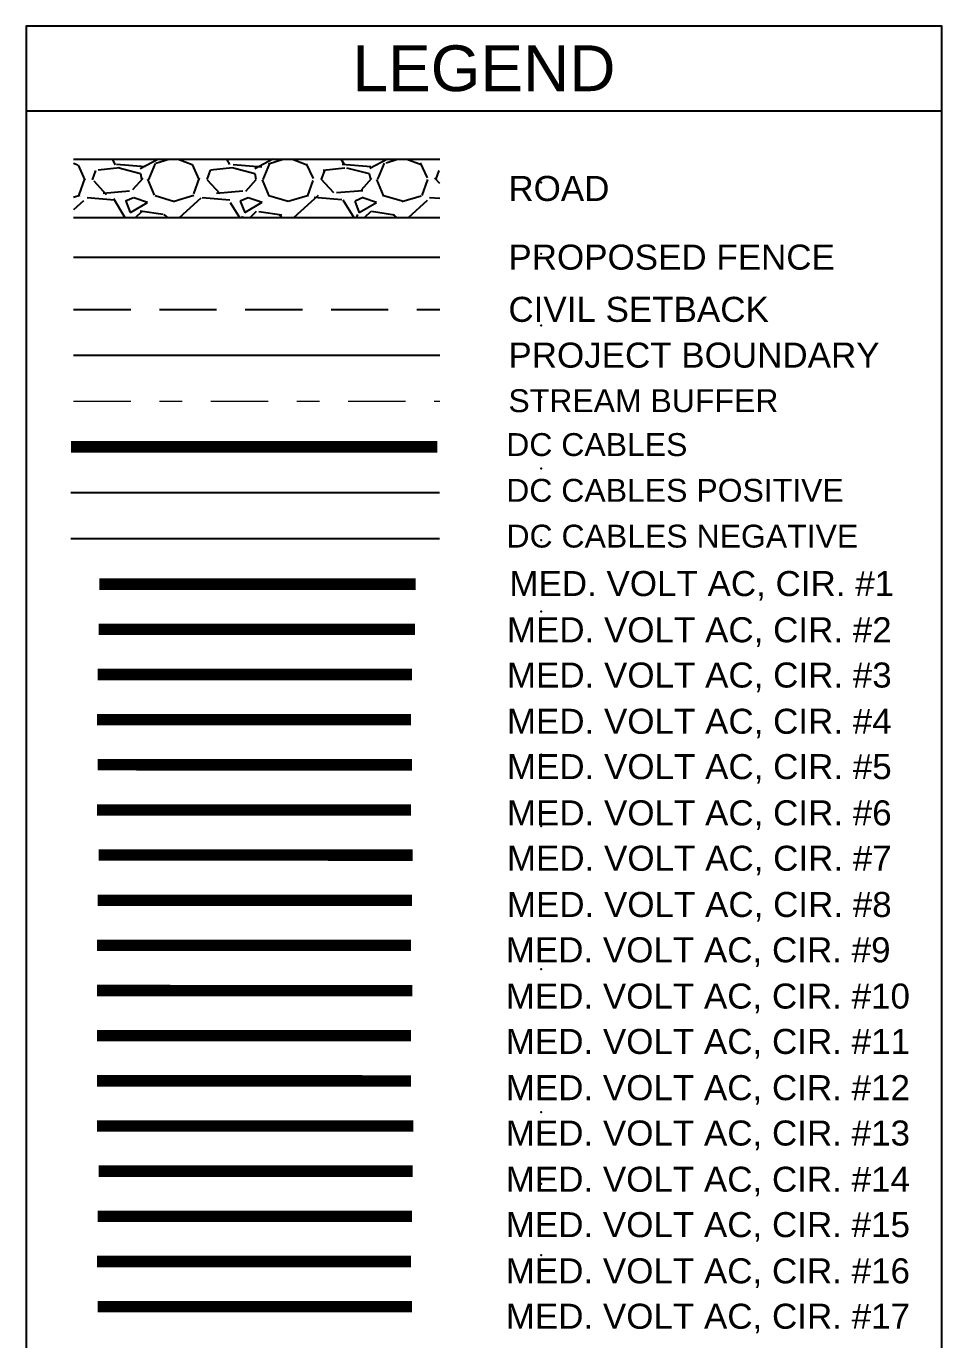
# Model space of a CAD drawing. Header units: feet. Extents: x -9903 to 12307, y -41 to 4121.
# Drawn here: x -12.66 to -8.66, y 1.6 to 7.34 of the extents above; entities that cross this region are included whole.
import ezdxf
from ezdxf.lldxf.tags import DXFTag

# ---------------------------------------------------------------- set-up
doc = ezdxf.new("R2010")
doc.units = ezdxf.units.FT
doc.header["$MEASUREMENT"] = 0
doc.linetypes.add('DASHDOT2', pattern=[0.5, 0.25, -0.125, 0, -0.125])
doc.linetypes.add('DASHED2', pattern=[0.375, 0.25, -0.125])
for name, color, linetype in [('C-FENCE', 92, 'FENCELINE1'), ('C-ROAD', 1, 'Continuous'), ('C-ROAD-HATCH', 252, 'Continuous'), ('G-ANNO-TEXT', 1, 'Continuous'), ('PV-CABL-MV1', 170, 'MV ROUTING #1'), ('PV-CABL-MV10', 130, 'MV ROUTING #10'), ('PV-CABL-MV11', 170, 'MV ROUTING #11'), ('PV-CABL-MV12', 210, 'MV ROUTING #12'), ('PV-CABL-MV13', 170, 'MV ROUTING #13'), ('PV-CABL-MV14', 80, 'MV ROUTING #14'), ('PV-CABL-MV15', 210, 'MV ROUTING #15'), ('PV-CABL-MV16', 10, 'MV ROUTING #16'), ('PV-CABL-MV17', 130, 'MV ROUTING #17'), ('PV-CABL-MV2', 80, 'MV ROUTING #2'), ('PV-CABL-MV3', 210, 'MV ROUTING #3'), ('PV-CABL-MV4', 10, 'MV ROUTING #4'), ('PV-CABL-MV5', 130, 'MV ROUTING #5'), ('PV-CABL-MV6', 190, 'MV ROUTING #6'), ('PV-CABL-MV7', 80, 'MV ROUTING #7'), ('PV-CABL-MV8', 210, 'MV ROUTING #8'), ('PV-CABL-MV9', 10, 'MV ROUTING #9'), ('PV-DC-CABL-UG+', 5, 'DC+'), ('PV-DC-CABL-UG-', 10, 'DC-'), ('PVcase PV Area', 30, 'Continuous')]:
    doc.layers.add(name, color=color, linetype=linetype)
doc.layers.add('EX-BUFFER', color=5, linetype='DASHDOT2', lineweight=9)
doc.layers.add('G-NPLT', color=67, linetype='Continuous', plot=False)
doc.layers.add('PV-DC-CABL-UG', color=6, linetype='DC', true_color=0xff00ff)
doc.styles.add('NEI-A', font='arial.ttf')
tags = doc.linetypes.add('DC', pattern='A,0.176989,-0.049113,["DC",NEI-A,S=0.1,R=0,X=0,Y=-0.05],-0.250887,0.176989', length=0.653978).pattern_tags.tags
tags[6] = DXFTag(74, 10)
tags = doc.linetypes.add('DC+', pattern='A,0.176989,-0.049113,["DC+",NEI-A,S=0.1,R=0,X=0,Y=-0.05],-0.049113,-0.250887,0.176989', length=0.7030909999999999).pattern_tags.tags
tags[6] = DXFTag(74, 10)
tags = doc.linetypes.add('DC-', pattern='A,0.176989,-0.049113,["DC-",NEI-A,S=0.1,R=0,X=0,Y=-0.05],-0.049113,-0.250887,0.176989', length=0.7030909999999999).pattern_tags.tags
tags[6] = DXFTag(74, 10)
doc.linetypes.add('FENCELINE1', pattern='A,0.25,-0.1,[133,ltypeshp.shx,S=0.1,R=0,X=-0.1,Y=0],-0.1,1', length=1.45)
tags = doc.linetypes.add('MV ROUTING #1', pattern='A,0.1,-0.25,1,-0.25,0,0.1,-0.25,["MV1",NEI-A,S=0.5,R=0,X=-0,Y=-0.2],-1.99', length=3.94).pattern_tags.tags
tags[16] = DXFTag(74, 10)
tags = doc.linetypes.add('MV ROUTING #10', pattern='A,1,-0.25,0,0.1,-0.25,["MV10",NEI-A,S=0.5,R=0,X=0,Y=-0.2],-1.99', length=3.59).pattern_tags.tags
tags[12] = DXFTag(74, 10)
tags = doc.linetypes.add('MV ROUTING #11', pattern='A,1,-0.25,0,0.1,-0.25,["MV11",NEI-A,S=0.5,R=0,X=0,Y=-0.2],-1.99', length=3.59).pattern_tags.tags
tags[12] = DXFTag(74, 10)
tags = doc.linetypes.add('MV ROUTING #12', pattern='A,1,-0.25,0,0.1,-0.25,["MV12",NEI-A,S=0.5,R=0,X=0,Y=-0.2],-1.99', length=3.59).pattern_tags.tags
tags[12] = DXFTag(74, 10)
tags = doc.linetypes.add('MV ROUTING #13', pattern='A,1,-0.25,0,0.1,-0.25,["MV13",NEI-A,S=0.5,R=0,X=0,Y=-0.2],-1.99', length=3.59).pattern_tags.tags
tags[12] = DXFTag(74, 10)
tags = doc.linetypes.add('MV ROUTING #14', pattern='A,1,-0.25,0,0.1,-0.25,["MV14",NEI-A,S=0.5,R=0,X=0,Y=-0.2],-1.99', length=3.59).pattern_tags.tags
tags[12] = DXFTag(74, 10)
tags = doc.linetypes.add('MV ROUTING #15', pattern='A,1,-0.25,0,0.1,-0.25,["MV15",NEI-A,S=0.5,R=0,X=0,Y=-0.2],-1.99', length=3.59).pattern_tags.tags
tags[12] = DXFTag(74, 10)
tags = doc.linetypes.add('MV ROUTING #16', pattern='A,1,-0.25,0,0.1,-0.25,["MV16",NEI-A,S=0.5,R=0,X=0,Y=-0.2],-1.99', length=3.59).pattern_tags.tags
tags[12] = DXFTag(74, 10)
tags = doc.linetypes.add('MV ROUTING #17', pattern='A,1,-0.25,0,0.1,-0.25,["MV17",NEI-A,S=0.5,R=0,X=0,Y=-0.2],-1.99', length=3.59).pattern_tags.tags
tags[12] = DXFTag(74, 10)
tags = doc.linetypes.add('MV ROUTING #2', pattern='A,1,-0.25,0,0.1,-0.25,["MV2",NEI-A,S=0.5,R=0,X=-0,Y=-0.2],-1.99', length=3.59).pattern_tags.tags
tags[12] = DXFTag(74, 10)
doc.linetypes.add('MV ROUTING #3', pattern='A,1,-0.25,0,0.1,-0.25,["MV3",NEI-A,S=0.5,R=0,X=0,Y=-0.2],-1.5', length=3.1)
doc.linetypes.add('MV ROUTING #4', pattern='A,1,-0.25,0,0.1,-0.25,["MV4",NEI-A,S=0.5,R=0,X=0,Y=-0.2],-1.5', length=3.1)
doc.linetypes.add('MV ROUTING #5', pattern='A,1,-0.25,0,0.1,-0.25,["MV5",NEI-A,S=0.5,R=0,X=0,Y=-0.2],-1.5', length=3.1)
doc.linetypes.add('MV ROUTING #6', pattern='A,1,-0.25,0,0.1,-0.25,["MV6",NEI-A,S=0.5,R=0,X=0,Y=-0.2],-1.5', length=3.1)
tags = doc.linetypes.add('MV ROUTING #7', pattern='A,1,-0.25,0,0.1,-0.25,["MV7",NEI-A,S=0.5,R=0,X=0,Y=-0.2],-1.5', length=3.1).pattern_tags.tags
tags[12] = DXFTag(74, 10)
tags = doc.linetypes.add('MV ROUTING #8', pattern='A,1,-0.25,0,0.1,-0.25,["MV8",NEI-A,S=0.5,R=0,X=0,Y=-0.2],-1.5', length=3.1).pattern_tags.tags
tags[12] = DXFTag(74, 10)
tags = doc.linetypes.add('MV ROUTING #9', pattern='A,1,-0.25,0,0.1,-0.25,["MV9",NEI-A,S=0.5,R=0,X=0,Y=-0.2],-1.5', length=3.1).pattern_tags.tags
tags[12] = DXFTag(74, 10)

# ---------------------------------------------------------------- blocks, each defined once
blk = doc.blocks.new('*U31')
blk.add_lwpolyline([(-2, -11.62), (2, -11.62), (2, 0), (-2, 0)], close=True)
blk.add_lwpolyline([(-2, -0.3699999999999992), (2, -0.3699999999999992)])
at = {"layer": 'G-NPLT'}
for p in [(0.25, -0.6824999999999992), (0.25, -0.9949999999999992), (0.25, -1.307499999999999), (0.25, -1.619999999999999), (0.25, -1.932499999999999), (0.25, -2.244999999999999), (0.25, -2.557499999999999), (0.25, -2.869999999999999), (0.25, -3.182499999999999), (0.25, -3.494999999999999), (0.25, -3.807499999999999), (0.25, -4.119999999999999), (0.25, -4.432499999999999), (0.25, -4.744999999999999), (0.25, -5.057499999999999), (0.25, -5.369999999999999), (0.25, -5.682499999999999)]:
    blk.add_point(p, dxfattribs=at)
at = {"layer": 'G-ANNO-TEXT', "insert": (0, -0.1849999999999996), "char_height": 0.2, "attachment_point": 5, "style": 'NEI-A'}
blk.add_mtext_dynamic_manual_height_columns('LEGEND', width=3.607447826231223, gutter_width=0.625, heights=[0], dxfattribs=at)

msp = doc.modelspace()

# ---------------------------------------------------------------- hatches: boundary and pattern name
at = {"layer": 'C-ROAD-HATCH'}
h = msp.add_hatch(dxfattribs=at)
h.set_pattern_fill('GRAVEL', color=256, scale=0.5)
h.set_pattern_definition([(228.012787504, (-45.66137815996343, -26.83441587220728), (-4.000000000000031, -4.500000000000002), [0.067268, -6.659544023536849]), (184.969740728, (-45.70637815996344, -26.88441587220728), (5.999999999999988, 0.5000000000000175), [0.115434, -11.427962380615]), (132.510447078, (-45.82137815996343, -26.89441587220728), (5.000000000000059, -5.499999999999932), [0.08139400000000001, -8.05801629804985]), (267.273689006, (-46.01637815996344, -27.01941587220728), (0.5000000000000121, 10.00000000000001), [0.1051189999999997, -10.40677902081446]), (292.833654178, (-46.02137815996343, -27.12441587220728), (-2.499999999999994, 6.000000000000014), [0.1030774999999997, -10.20468656404411]), (357.273689006, (-45.98137815996343, -27.21941587220728), (-10.00000000000001, 0.5000000000000128), [0.1051189999999997, -10.40677902081446]), (37.6942404667, (-45.87637815996344, -27.22441587220728), (-6.499999999999999, -4.999999999999987), [0.1390145, -13.762424274458]), (72.2553283749, (-45.76637815996344, -27.13941587220728), (3.500000000000014, 11), [0.1312439999999993, -12.99316074840665]), (121.429565615, (-45.72637815996343, -27.01441587220728), (-4.00000000000001, 6.499999999999994), [0.105475, -10.4420365548645]), (175.236358309, (-45.78137815996343, -26.92441587220728), (5.499999999999992, -0.500000000000019), [0.120416, -5.90038128939615]), (222.397437798, (-45.90137815996343, -26.91441587220728), (-5.999999999999981, -5.499999999999986), [0.155724, -15.41668750239745]), (138.814074834, (-45.52137815996343, -27.02441587220728), (-3.500000000000016, 3), [0.05315049999999982, -5.261922406367328]), (171.46923439, (-45.56137815996343, -26.98941587220728), (6.499999999999999, -0.9999999999999976), [0.1011185, -10.0107557080785]), (225, (-45.66137815996343, -26.97441587220728), (-5.551115123125783e-17, -0.4999999999999665), [0.0707105, -0.63639628118655]), (203.198590514, (-45.69637815996343, -26.91441587220728), (2.499999999999995, 0.9999999999999877), [0.038079, -3.76980755293195]), (291.801409486, (-45.73137815996343, -26.92941587220728), (-0.499999999999842, 1.500000000000051), [0.0538515, -2.63873090356725]), (30.96375653209999, (-45.71137815996343, -26.97941587220728), (1.500000000000027, 0.9999999999999898), [0.0874645, -2.82801144742265]), (161.565051177, (-45.63637815996344, -26.93441587220728), (1.000000000000006, -0.4999999999999883), [0.06324549999999966, -1.517893330084194]), (16.389540334, (-46.02137815996343, -26.92941587220728), (4.999999999999983, 1.500000000000022), [0.0886, -8.7714225733347]), (70.3461759419, (-45.93637815996343, -26.90441587220728), (-2.00000000000061, -5.500000000001698), [0.0743305, -7.3587038736595]), (293.198590514, (-45.63637815996344, -26.83441587220728), (-0.9999999999999852, 2.499999999999996), [0.0761575, -3.73172905293195]), (343.610459666, (-45.60637815996343, -26.90441587220728), (-4.999999999999983, 1.500000000000022), [0.08859999999999965, -8.771422573334455]), (339.44395478, (-46.02137815996343, -27.23941587220728), (-2.500000000000018, 1.000000000000012), [0.08543999999999966, -4.186561872658728]), (294.775140569, (-45.94137815996343, -27.26941587220728), (-2.500000000000003, 5.500000000000001), [0.071589, -7.087321531638]), (66.8014094864, (-45.63137815996343, -27.33441587220728), (0.9999999999999906, 2.499999999999985), [0.0761575, -3.73172905293195]), (17.3540246363, (-45.60137815996343, -27.26441587220728), (-6.499999999999988, -1.999999999999981), [0.0838155, -8.29771180712]), (69.44395478040002, (-45.87637815996344, -27.33441587220728), (-1.000000000000004, -2.499999999999977), [0.04271999999999983, -4.229281872658728]), (101.309932474, (-45.66137815996343, -27.33441587220728), (-0.4999999999999819, 2.000000000000006), [0.025495, -2.5240147567964]), (165.963756532, (-45.66637815996343, -27.30941587220728), (1.499999999999979, -0.5000000000000007), [0.1030775, -1.95847531280885]), (186.009005957, (-45.76637815996344, -27.28441587220728), (5.000000000000023, 0.4999999999999916), [0.095525, -9.456961587271401]), (303.690067526, (-45.71137815996343, -27.02441587220728), (-0.4999999999999936, 0.9999999999999929), [0.07211099999999965, -1.730664637731995]), (353.157226587, (-45.67137815996343, -27.08441587220728), (8.500000000000007, -1.000000000000026), [0.125897, -12.46378131201415]), (60.9453959009, (-45.54637815996343, -27.09941587220728), (-1.999999999999988, -3.499999999999988), [0.051478, -5.0963370704935]), (90, (-45.52137815996343, -27.05441587220728), (-0.4999999999999999, 0.5), [0.03, -0.47]), (120.256437164, (-45.77637815996343, -27.26941587220728), (2.000000000000004, -3.500000000000004), [0.069462, -6.876759994724901]), (48.01278750420001, (-45.81137815996343, -27.20941587220728), (4, 4.499999999999988), [0.134536, -6.592276023536849]), (0, (-45.72137815996344, -27.10941587220728), (0.5, 0.5), [0.13, -0.37]), (325.3048464690001, (-45.59137815996343, -27.10941587220728), (5.000000000000069, -3.499999999999913), [0.07905699999999966, -7.826637150420978]), (254.054604099, (-45.52637815996343, -27.15441587220728), (-0.5000000000000189, -2.000000000000002), [0.072801, -3.56725394464025]), (207.645975364, (-45.54637815996343, -27.22441587220728), (-9.499999999999975, -5.000000000000024), [0.1185325, -11.7347370911297]), (175.42607874, (-45.65137815996343, -27.27941587220728), (-6.499999999999977, 0.5000000000000007), [0.1253995, -12.41453670398445])])
h.paths.add_polyline_path([(-10.85637163574157, 6.756852818738388), (-12.45637163574156, 6.756852818738373), (-12.45637163574156, 6.50044035047523), (-10.85637163574157, 6.500440350475252)])

# ---------------------------------------------------------------- linework, layer by layer
at = {"layer": 'C-FENCE', "ltscale": 0.3}
msp.add_lwpolyline([(-12.45637163574156, 6.328646584606808), (-10.85637163574157, 6.328646584606808)], dxfattribs=at)
at = {"layer": 'C-ROAD', "flags": 128}
for points in [[(-12.45637163574156, 6.756852818738373), (-10.85637163574157, 6.756852818738352)], [(-10.85637163574157, 6.500440350475266), (-12.45637163574156, 6.50044035047523)]]:
    msp.add_lwpolyline(points, dxfattribs=at)
at = {"layer": 'EX-BUFFER', "flags": 128}
msp.add_lwpolyline([(-12.45637163574156, 5.700440350475219), (-10.85637163574157, 5.700440350475219)], dxfattribs=at)
at = {"layer": 'G-ANNO-TEXT', "linetype": 'DASHED2'}
msp.add_lwpolyline([(-12.45637163574156, 6.100440350475225), (-10.85637163574157, 6.100440350475225)], dxfattribs=at)
at = {"layer": 'PV-CABL-MV1', "linetype": 'MV ROUTING #1', "ltscale": 0.15, "const_width": 0.05}
msp.add_lwpolyline([(-12.34349598427968, 4.900440350475208), (-10.9610649077616, 4.900264685742684)], dxfattribs=at)
at = {"layer": 'PV-CABL-MV10', "linetype": 'MV ROUTING #10', "ltscale": 0.15, "const_width": 0.05}
msp.add_lwpolyline([(-12.35420520661069, 3.124742588010129), (-10.97607752876257, 3.124566923277605)], dxfattribs=at)
at = {"layer": 'PV-CABL-MV11', "linetype": 'MV ROUTING #11', "ltscale": 0.15, "const_width": 0.05}
msp.add_lwpolyline([(-12.35420520661069, 2.927442918912554), (-10.98123400191548, 2.92726725418003)], dxfattribs=at)
at = {"layer": 'PV-CABL-MV12', "linetype": 'MV ROUTING #12', "ltscale": 0.15, "const_width": 0.05}
msp.add_lwpolyline([(-12.35420520661069, 2.730142918912556), (-10.98123400191548, 2.729967254180032)], dxfattribs=at)
at = {"layer": 'PV-CABL-MV13', "linetype": 'MV ROUTING #13', "ltscale": 0.15, "const_width": 0.05}
msp.add_lwpolyline([(-12.35420520661069, 2.532842313741142), (-10.9717741300926, 2.532666649008618)], dxfattribs=at)
at = {"layer": 'PV-CABL-MV14', "ltscale": 0.15, "const_width": 0.05}
msp.add_lwpolyline([(-12.34729705182315, 2.335542035049038), (-10.97432584712794, 2.335366370316514)], dxfattribs=at)
at = {"layer": 'PV-CABL-MV15', "ltscale": 0.15, "const_width": 0.05}
msp.add_lwpolyline([(-12.35109811936661, 2.138242521376437), (-10.97812691467141, 2.138066856643913)], dxfattribs=at)
at = {"layer": 'PV-CABL-MV16', "ltscale": 0.15, "const_width": 0.05}
msp.add_lwpolyline([(-12.35420520661069, 1.940942918912562), (-10.98123400191548, 1.940767254180038)], dxfattribs=at)
at = {"layer": 'PV-CABL-MV17', "ltscale": 0.15, "const_width": 0.05}
msp.add_lwpolyline([(-12.35109811936661, 1.74364252137644), (-10.97812691467141, 1.743466856643916)], dxfattribs=at)
at = {"layer": 'PV-CABL-MV2', "linetype": 'MV ROUTING #2', "ltscale": 0.15, "const_width": 0.05}
msp.add_lwpolyline([(-12.34729705182315, 4.703141435925815), (-10.96486597530506, 4.702965771193291)], dxfattribs=at)
at = {"layer": 'PV-CABL-MV3', "linetype": 'MV ROUTING #3', "ltscale": 0.15, "const_width": 0.05}
msp.add_lwpolyline([(-12.35109811936661, 4.505842521376422), (-10.97812691467141, 4.505666856643899)], dxfattribs=at)
at = {"layer": 'PV-CABL-MV4', "linetype": 'MV ROUTING #4', "ltscale": 0.15, "const_width": 0.05}
msp.add_lwpolyline([(-12.35420520661069, 4.308542918912543), (-10.98123400191548, 4.30836725418002)], dxfattribs=at)
at = {"layer": 'PV-CABL-MV5', "linetype": 'MV ROUTING #5', "ltscale": 0.15, "const_width": 0.05}
msp.add_lwpolyline([(-12.35109811936661, 4.111242521376425), (-10.97812691467141, 4.111066856643902)], dxfattribs=at)
at = {"layer": 'PV-CABL-MV6', "linetype": 'MV ROUTING #6', "ltscale": 0.15, "const_width": 0.05}
msp.add_lwpolyline([(-12.35420520661069, 3.913942918912547), (-10.98123400191548, 3.913767254180023)], dxfattribs=at)
at = {"layer": 'PV-CABL-MV7', "linetype": 'MV ROUTING #7', "ltscale": 0.15, "const_width": 0.05}
msp.add_lwpolyline([(-12.34729705182315, 3.716642035049027), (-10.97432584712794, 3.716466370316503)], dxfattribs=at)
at = {"layer": 'PV-CABL-MV8', "linetype": 'MV ROUTING #8', "ltscale": 0.15, "const_width": 0.05}
msp.add_lwpolyline([(-12.35109811936661, 3.51934252137643), (-10.97812691467141, 3.519166856643906)], dxfattribs=at)
at = {"layer": 'PV-CABL-MV9', "linetype": 'MV ROUTING #9', "ltscale": 0.15, "const_width": 0.05}
msp.add_lwpolyline([(-12.35420520661069, 3.322042918912551), (-10.98123400191548, 3.321867254180027)], dxfattribs=at)
at = {"layer": 'PV-DC-CABL-UG', "ltscale": 0.8, "const_width": 0.05}
msp.add_lwpolyline([(-12.46795135791257, 5.50035448137487), (-10.86621035823256, 5.50035448137487)], dxfattribs=at)
at = {"layer": 'PV-DC-CABL-UG+', "ltscale": 0.8}
msp.add_lwpolyline([(-12.46795135791257, 5.300354481374868), (-10.85802797879072, 5.300354481374868)], dxfattribs=at)
at = {"layer": 'PV-DC-CABL-UG-', "ltscale": 0.8}
msp.add_lwpolyline([(-12.46795135791257, 5.100354481374865), (-10.85802797879072, 5.100354481374865)], dxfattribs=at)
at = {"layer": 'PVcase PV Area', "ltscale": 0.025}
msp.add_lwpolyline([(-12.45637163574156, 5.900440350475222), (-10.85637163574157, 5.900440350475222)], dxfattribs=at)

# ---------------------------------------------------------------- block references
at = {"layer": 'G-ANNO-TEXT'}
msp.add_blockref('*U31', (-10.66298966835166, 7.338101386767448), dxfattribs=at)

# ---------------------------------------------------------------- texts
at = {"layer": 'G-ANNO-TEXT', "attachment_point": 4, "style": 'NEI-A'}
for s, insert, char_height, width in [('ROAD', (-10.55637163574156, 6.628646584606798), 0.1094, 5.035966917302644), ('PROPOSED FENCE', (-10.55637163574156, 6.328646584606801), 0.1094, 5.035966917302644), ('CIVIL SETBACK', (-10.55637163574156, 6.100474228103842), 0.1094, 1.832013685846802), ('PROJECT BOUNDARY', (-10.55637163574156, 5.900474228238338), 0.1094, 1.62179604638472), ('STREAM BUFFER', (-10.55637163574156, 5.701407648188102), 0.1, 1.62179604638472), ('DC CABLES', (-10.5658868731617, 5.509615934022563), 0.1, 1.759640032317102), ('DC CABLES POSITIVE', (-10.5658868731617, 5.30961593402256), 0.1, 1.759640032317102), ('DC CABLES NEGATIVE', (-10.56486825840217, 5.109615934022557), 0.1, 1.759640032317102)]:
    msp.add_mtext(s, dxfattribs=dict(at, insert=insert, char_height=char_height, width=width))
at = {"layer": 'G-ANNO-TEXT', "char_height": 0.1094, "attachment_point": 4, "style": 'NEI-A'}
for s, width, heights, insert in [('MED. VOLT AC, CIR. #1 ', 1.805758388845735, [0], (-10.55228044602063, 4.892919350624254)), ('MED. VOLT AC, CIR. #2 ', 1.805758388845735, [0], (-10.56313130830762, 4.690940019364703)), ('MED. VOLT AC, CIR. #3 ', 1.834225141119934, [0], (-10.56298966835163, 4.493189952125888)), ('MED. VOLT AC, CIR. #4 ', 1.834225141119934, [0], (-10.56313130830762, 4.291208657600421)), ('MED. VOLT AC, CIR. #5 ', 1.834225141119934, [0], (-10.56298966835163, 4.09294675412886)), ('MED. VOLT AC, CIR. #6 ', 1.834225141119934, [0], (-10.56313130830762, 3.890965459603393)), ('MED. VOLT AC, CIR. #7 ', 1.816433800586257, [0], (-10.56298966835163, 3.692703556131832)), ('MED. VOLT AC, CIR. #8 ', 1.816433800586257, [0], (-10.56313130830762, 3.490722261606365)), ('MED. VOLT AC, CIR. #9 ', 1.824850290005688, [0], (-10.56784971192528, 3.292489866311819)), ('MED. VOLT AC, CIR. #10 ', 1.824850290005688, [0], (-10.56799135188126, 3.090508571786351)), ('MED. VOLT AC, CIR. #11 ', 1.803545023046954, [0], (-10.56784971192528, 2.89224666831479)), ('MED. VOLT AC, CIR. #12 ', 1.803545023046954, [0], (-10.56799135188126, 2.690265373789323)), ('MED. VOLT AC, CIR. #13 ', 1.803545023046954, [0], (-10.56784971192528, 2.492003470317762)), ('MED. VOLT AC, CIR. #14 ', 1.803545023046954, [0], (-10.56799135188126, 2.290022175792295)), ('MED. VOLT AC, CIR. #15 ', 1.767962341979601, [0], (-10.56784971192528, 2.091760272320734)), ('MED. VOLT AC, CIR. #16 ', 1.767962341979601, [0], (-10.56799135188126, 1.889778977795267)), ('MED. VOLT AC, CIR. #17 ', 1.778637753720123, [0.2974048203728967], (-10.56784971192528, 1.691517074323706))]:
    msp.add_mtext_dynamic_manual_height_columns(s, width=width, gutter_width=0.546875, heights=heights, dxfattribs=dict(at, insert=insert))

doc.saveas('drawing.dxf')
